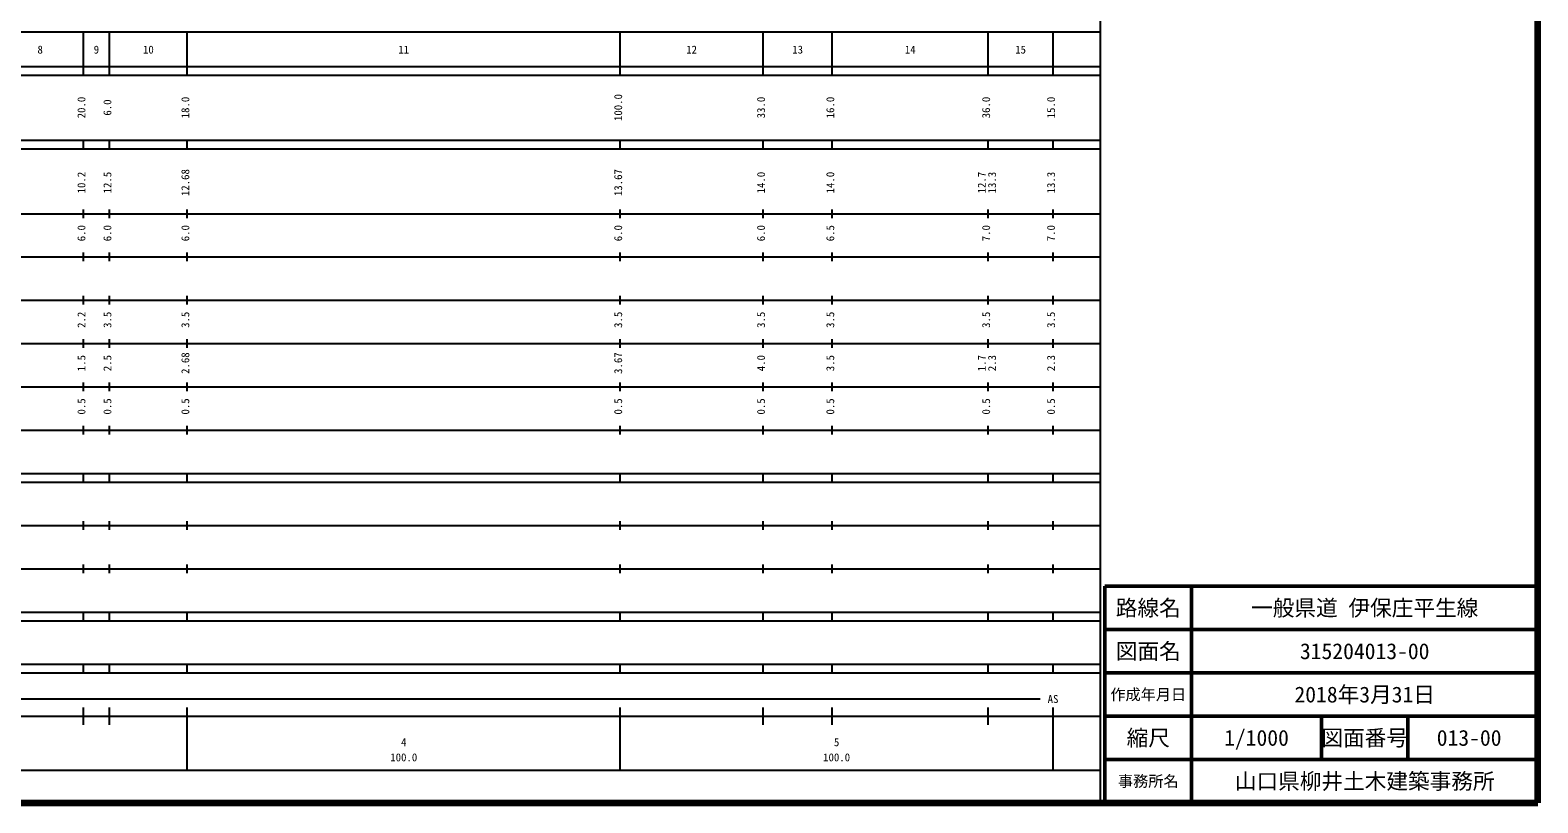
# Model space of a CAD drawing. Units: millimetres on the paper. Extents: x 40 to 680, y 20 to 380.
# Drawn here: x 331.7 to 680, y 20 to 198.4 of the extents above; entities that cross this region are included whole.
import ezdxf
from ezdxf.enums import TextEntityAlignment as Align

# ---------------------------------------------------------------- set-up
doc = ezdxf.new("R2010")
doc.units = ezdxf.units.MM
for name, color, linetype, lineweight in [('M-TTL', 2, 'Continuous', 140), ('M-TTL-BAND', 7, 'Continuous', 25), ('M-TTL-FRAM', 2, 'Continuous', 50), ('M-TTL-LINE', 7, 'Continuous', 50)]:
    doc.layers.add(name, color=color, linetype=linetype, lineweight=lineweight)
doc.layers.add('M-TTL-TXT', color=7, linetype='Continuous')
doc.styles.add('ＭＳ ゴシック', font='')
doc.styles.get('ＭＳ ゴシック').set_extended_font_data('MS Gothic')

msp = doc.modelspace()

# ---------------------------------------------------------------- linework, layer by layer
at = {"layer": 'M-TTL'}
for p, q in [((680, 20), (680, 380)), ((40, 20), (680, 20))]:
    msp.add_line(p, q, dxfattribs=at)
at = {"layer": 'M-TTL-BAND'}
for p, q in [((579, 20), (579, 370)), ((68, 198), (579, 198)), ((344, 188), (344, 198)), ((350, 188), (350, 198)), ((368, 188), (368, 198)), ((468, 188), (468, 198)), ((501, 188), (501, 198)), ((517, 188), (517, 198)), ((553, 188), (553, 198)), ((568, 188), (568, 198)), ((40, 190), (579, 190)), ((40, 188), (579, 188)), ((40, 173), (579, 173)), ((40, 171), (579, 171)), ((344, 171), (344, 173)), ((350, 171), (350, 173)), ((368, 171), (368, 173)), ((468, 171), (468, 173)), ((501, 171), (501, 173)), ((517, 171), (517, 173)), ((553, 171), (553, 173)), ((568, 171), (568, 173)), ((344, 155), (344, 157)), ((350, 155), (350, 157)), ((368, 155), (368, 157)), ((468, 155), (468, 157)), ((501, 155), (501, 157)), ((517, 155), (517, 157)), ((553, 155), (553, 157)), ((568, 155), (568, 157)), ((40, 156), (579, 156)), ((344, 145), (344, 147)), ((350, 145), (350, 147)), ((368, 145), (368, 147)), ((468, 145), (468, 147)), ((501, 145), (501, 147)), ((517, 145), (517, 147)), ((553, 145), (553, 147)), ((568, 145), (568, 147)), ((46, 146), (579, 146)), ((52, 136), (579, 136)), ((344, 135), (344, 137)), ((350, 135), (350, 137)), ((368, 135), (368, 137)), ((468, 135), (468, 137)), ((501, 135), (501, 137)), ((517, 135), (517, 137)), ((553, 135), (553, 137)), ((568, 135), (568, 137)), ((46, 126), (579, 126)), ((344, 125), (344, 127)), ((350, 125), (350, 127)), ((368, 125), (368, 127)), ((468, 125), (468, 127)), ((501, 125), (501, 127)), ((517, 125), (517, 127)), ((553, 125), (553, 127)), ((568, 125), (568, 127)), ((52, 116), (579, 116)), ((344, 115), (344, 117)), ((350, 115), (350, 117)), ((368, 115), (368, 117)), ((468, 115), (468, 117)), ((501, 115), (501, 117)), ((517, 115), (517, 117)), ((553, 115), (553, 117)), ((568, 115), (568, 117)), ((46, 106), (579, 106)), ((344, 105), (344, 107)), ((350, 105), (350, 107)), ((368, 105), (368, 107)), ((468, 105), (468, 107)), ((501, 105), (501, 107)), ((517, 105), (517, 107)), ((553, 105), (553, 107)), ((568, 105), (568, 107)), ((40, 96), (579, 96)), ((344, 94), (344, 96)), ((350, 94), (350, 96)), ((368, 94), (368, 96)), ((468, 94), (468, 96)), ((501, 94), (501, 96)), ((517, 94), (517, 96)), ((553, 94), (553, 96)), ((568, 94), (568, 96)), ((40, 94), (579, 94)), ((49, 84), (579, 84)), ((344, 83), (344, 85)), ((350, 83), (350, 85)), ((368, 83), (368, 85)), ((468, 83), (468, 85)), ((501, 83), (501, 85)), ((517, 83), (517, 85)), ((553, 83), (553, 85)), ((568, 83), (568, 85)), ((40, 74), (579, 74)), ((344, 73), (344, 75)), ((350, 73), (350, 75)), ((368, 73), (368, 75)), ((468, 73), (468, 75)), ((501, 73), (501, 75)), ((517, 73), (517, 75)), ((553, 73), (553, 75)), ((568, 73), (568, 75)), ((40, 64), (579, 64)), ((344, 62), (344, 64)), ((350, 62), (350, 64)), ((368, 62), (368, 64)), ((468, 62), (468, 64)), ((501, 62), (501, 64)), ((517, 62), (517, 64)), ((553, 62), (553, 64)), ((568, 62), (568, 64)), ((40, 62), (579, 62)), ((40, 52), (579, 52)), ((40, 50), (579, 50)), ((344, 50), (344, 52)), ((350, 50), (350, 52)), ((368, 50), (368, 52)), ((468, 50), (468, 52)), ((501, 50), (501, 52)), ((517, 50), (517, 52)), ((553, 50), (553, 52)), ((568, 50), (568, 52)), ((71, 44), (565, 44)), ((344, 38), (344, 42)), ((350, 38), (350, 42)), ((368, 27.5), (368, 42)), ((468, 27.5), (468, 42)), ((501, 38), (501, 42)), ((517, 38), (517, 42)), ((553, 38), (553, 42)), ((568, 27.5), (568, 42)), ((40, 40), (579, 40)), ((68, 27.5), (579, 27.5))]:
    msp.add_line(p, q, dxfattribs=at)
at = {"layer": 'M-TTL-FRAM'}
for p, q in [((680, 70), (580, 70)), ((580, 70), (580, 20))]:
    msp.add_line(p, q, dxfattribs=at)
at = {"layer": 'M-TTL-LINE'}
for p, q in [((600, 70), (600, 20)), ((680, 60), (580, 60)), ((680, 50), (580, 50)), ((680, 40), (580, 40)), ((630, 40), (630, 30)), ((650, 40), (650, 30)), ((680, 30), (580, 30))]:
    msp.add_line(p, q, dxfattribs=at)

# ---------------------------------------------------------------- texts
at = {"layer": 'M-TTL-BAND', "style": 'ＭＳ ゴシック'}
for s, p in [('8', (334, 192.405)), ('9', (347, 192.405)), ('10', (359, 192.405)), ('11', (418, 192.405)), ('12', (484.5, 192.405)), ('13', (509, 192.405)), ('14', (535, 192.405)), ('15', (560.5, 192.405)), ('AS', (568, 42.5)), ('4', (418, 32.523)), ('5', (518, 32.523)), ('100.0', (418, 29.033)), ('100.0', (518, 29.033))]:
    msp.add_text(s, height=1.833, dxfattribs=at).set_placement(p, align=Align.BOTTOM_CENTER)
for s, p in [('20.0', (345, 180.5)), ('6.0', (351, 180.5)), ('18.0', (369, 180.5)), ('100.0', (469, 180.5)), ('33.0', (502, 180.5)), ('16.0', (518, 180.5)), ('36.0', (554, 180.5)), ('15.0', (569, 180.5)), ('10.2', (345, 163.174)), ('12.5', (351, 163.174)), ('12.68', (369, 163.174)), ('13.67', (469, 163.174)), ('14.0', (502, 163.174)), ('14.0', (518, 163.174)), ('12.7', (553, 163.174)), ('13.3', (555.37, 163.174)), ('13.3', (569, 163.174)), ('6.0', (345, 151.5)), ('6.0', (351, 151.5)), ('6.0', (369, 151.5)), ('6.0', (469, 151.5)), ('6.0', (502, 151.5)), ('6.5', (518, 151.5)), ('7.0', (554, 151.5)), ('7.0', (569, 151.5)), ('2.2', (345, 131.5)), ('3.5', (351, 131.5)), ('3.5', (369, 131.5)), ('3.5', (469, 131.5)), ('3.5', (502, 131.5)), ('3.5', (518, 131.5)), ('3.5', (554, 131.5)), ('3.5', (569, 131.5)), ('1.5', (345, 121.5)), ('2.5', (351, 121.5)), ('2.68', (369, 121.5)), ('3.67', (469, 121.5)), ('4.0', (502, 121.5)), ('3.5', (518, 121.5)), ('1.7', (553, 121.5)), ('2.3', (555.37, 121.5)), ('2.3', (569, 121.5)), ('0.5', (345, 111.5)), ('0.5', (351, 111.5)), ('0.5', (369, 111.5)), ('0.5', (469, 111.5)), ('0.5', (502, 111.5)), ('0.5', (518, 111.5)), ('0.5', (554, 111.5)), ('0.5', (569, 111.5))]:
    msp.add_text(s, height=1.833, rotation=90, dxfattribs=at).set_placement(p, align=Align.BOTTOM_CENTER)
at = {"layer": 'M-TTL-TXT', "style": 'ＭＳ ゴシック'}
for s, height, p in [('路線名', 3.666, (590, 65)), ('路線名', 3.666, (590, 65)), ('一般県道 伊保庄平生線', 3.666, (640, 65)), ('図面名', 3.666, (590, 55)), ('図面名', 3.666, (590, 55)), ('315204013-00', 3.666, (640, 55)), ('作成年月日', 2.566, (590, 45)), ('作成年月日', 2.566, (590, 45)), ('2018年3月31日', 3.666, (640, 45)), ('縮尺', 3.666, (590, 35)), ('縮尺', 3.666, (590, 35)), ('1/1000', 3.666, (615, 35)), ('図面番号', 3.666, (640, 35)), ('図面番号', 3.666, (640, 35)), ('013-00', 3.666, (664.125, 35)), ('事務所名', 2.566, (590, 25)), ('事務所名', 2.566, (590, 25)), ('山口県柳井土木建築事務所', 3.666, (640, 25))]:
    msp.add_text(s, height=height, dxfattribs=at).set_placement(p, align=Align.MIDDLE_CENTER)

doc.saveas('drawing.dxf')
